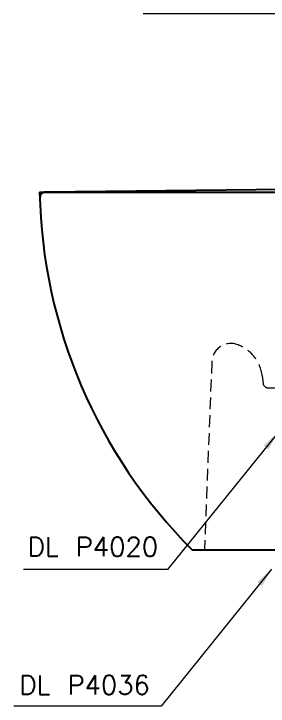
# Model space of a CAD drawing. Header units: inches. Extents: x -7545 to -4445, y -11039 to -8939.
# Drawn here: x -5710 to -5443, y -10584 to -9857 of the extents above; entities that cross this region are included whole.
import ezdxf

# ---------------------------------------------------------------- set-up
doc = ezdxf.new("R2010")
doc.units = ezdxf.units.IN
doc.header["$LTSCALE"] = 50
doc.header["$MEASUREMENT"] = 0
doc.linetypes.add('HIDDEN', pattern=[0.375, 0.25, -0.125])
doc.layers.add('1', color=1, linetype='Continuous')
doc.layers.add('3', color=3, linetype='Continuous')
doc.styles.get("Standard").update_dxf_attribs({"font": 'txt.shx', "bigfont": 'whgtxt.shx'})
doc.dimstyles.get("Standard").update_dxf_attribs({"dimtxt": 20, "dimasz": 20, "dimexe": 5, "dimexo": 1.5, "dimgap": 10, "dimtad": 0, "dimtoh": 1, "dimdec": 0, "dimzin": 0, "dimdsep": 46, "dimtxsty": 'Standard', "dimcen": 0, "dimclrd": 3, "dimclre": 3, "dimclrt": 2, "dimadec": 0, "dimazin": 3, "dimtfac": 1, "dimtdec": 0, "dimtofl": 0, "dimtmove": 0, "dimatfit": 3, "dimfxl": 0, "dimtolj": 1, "dimtzin": 0, "dimlwd": 0, "dimlwe": 25, "dimarcsym": 0})

msp = doc.modelspace()

# ---------------------------------------------------------------- linework, layer by layer
at = {"color": 7, "linetype": 'HIDDEN', "lineweight": 0}
msp.add_line((-5502.34, -10222.38), (-5510.07, -10419.88), dxfattribs=at)
msp.add_line((-5523, -10419.88), (-5182.94, -10419.88))
for centre, radius, start, end in [((-5482.36, -10223.16), 20, 67.72261, 177.75822), ((-5255.36, -9669.06), 578.79, 247.72261, 247.80065), ((-5489.16, -10241.98), 40, 7.0641, 67.80065)]:
    msp.add_arc(centre, radius, start, end, dxfattribs=at)
at = {"layer": '1', "color": 7, "linetype": 'ByBlock'}
for p, q in [((-5683.1, -10044.28), (-5430.99, -10044.18)), ((-5306.49, -10039.89), (-5677.04, -10044.27))]:
    msp.add_line(p, q, dxfattribs=at)
for centre, radius, start, end in [((-5136.09, -10033.04), 547.13, 181.17638, 224.99481), ((-5676.97, -10050.27), 6, 87.58914, 185.89705)]:
    msp.add_arc(centre, radius, start, end, dxfattribs=at)
at = {"layer": '3', "color": 7, "linetype": 'HIDDEN', "lineweight": 0}
for p, q in [((-5449.46, -10237.07), (-5448.44, -10245.31)), ((-5443.49, -10249.73), (-5383.05, -10249.73))]:
    msp.add_line(p, q, dxfattribs=at)
msp.add_arc((-5443.49, -10244.73), 5, 186.6755, 270, dxfattribs=at)

# ---------------------------------------------------------------- texts
at = {"color": 2, "char_height": 20, "attachment_point": 1}
for s, insert in [('DL P4020', (-5695.61, -10406.79)), ('DL P4036', (-5704.32, -10551.92))]:
    msp.add_mtext_dynamic_manual_height_columns(s, width=154.6582, gutter_width=10, heights=[0], dxfattribs=dict(at, insert=insert))

# ---------------------------------------------------------------- leaders
for points in [[(-5359.46, -9914.19), (-5427.28, -9856.87), (-5574.37, -9856.87)], [(-5432.94, -10296.89), (-5548.96, -10440.77), (-5699.97, -10440.77)], [(-5439.56, -10440.34), (-5555.58, -10584.22), (-5710.13, -10584.22)]]:
    msp.add_leader(points, dimstyle='Standard', override={"dimgap": 10, "dimtad": 0, "dimarcsym": 1})

doc.saveas('drawing.dxf')
